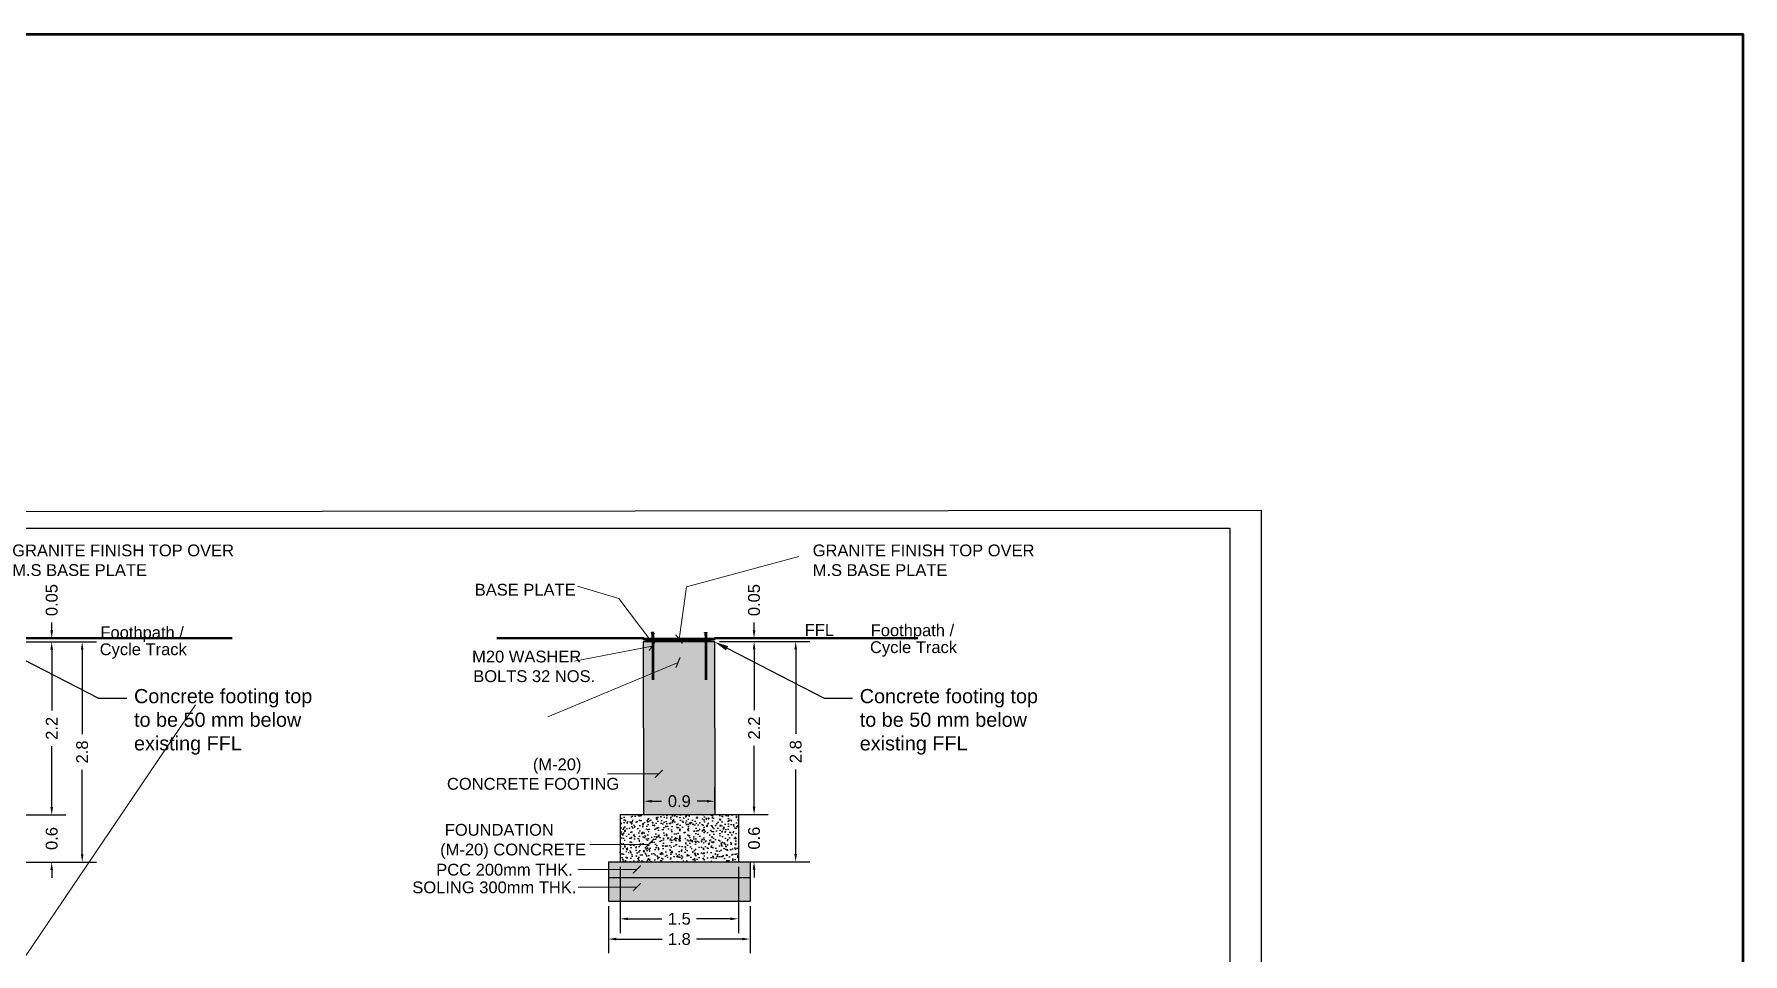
# Model space of a CAD drawing. Header units: metres. Extents: x 6 to 601, y -20 to 118.
# Drawn here: x 192.02 to 213.73, y 61.84 to 73.53 of the extents above; entities that cross this region are included whole.
import ezdxf
from ezdxf import colors
from ezdxf.entities.mleader import LeaderData, LeaderLine
from ezdxf.math import Vec2, Vec3

# ---------------------------------------------------------------- set-up
doc = ezdxf.new("R2010")
doc.units = ezdxf.units.M
doc.header["$MEASUREMENT"] = 0
for name, color, linetype, lineweight in [('base plate', 40, 'Continuous', 30), ('EXISTING ROAD', 7, 'Continuous', 5), ('foundation wall and slab', 7, 'Continuous', 30)]:
    doc.layers.add(name, color=color, linetype=linetype, lineweight=lineweight)
doc.layers.add('DWG', color=150, linetype='Continuous')
doc.layers.add('HATCH', color=8, linetype='Continuous')
doc.styles.add('ARIAL', font='arialbd.ttf', dxfattribs={"width": 0.8})
doc.styles.add('PDF Arial', font='arial.ttf')
doc.styles.get("Standard").update_dxf_attribs({"font": 'arial.ttf'})
doc.dimstyles.new('PDA_Dimentions', dxfattribs={"dimtxt": 0.3, "dimasz": 0.1, "dimexe": 0.075, "dimexo": 0.625, "dimgap": 0.1, "dimtad": 1, "dimdsep": 46, "dimtxsty": 'ARIAL', "dimblk": 'ARCHTICK', "dimcen": 0.09, "dimadec": 0, "dimazin": 0, "dimtfac": 1, "dimtmove": 1, "dimatfit": 3, "dimldrblk": 'ARCHTICK', "dimfxl": 1, "dimfxlon": 1, "dimlwd": 9, "dimarcsym": 0})
doc.dimstyles.get("Standard").update_dxf_attribs({"dimtxt": 0.18, "dimasz": 0.18, "dimexe": 0.18, "dimexo": 0.0625, "dimgap": 0.09, "dimtad": 0, "dimdec": 4, "dimzin": 0, "dimdsep": 46, "dimtxsty": 'Standard', "dimcen": 0.09, "dimadec": 0, "dimazin": 0, "dimtfac": 1, "dimtdec": 4, "dimtofl": 0, "dimtmove": 0, "dimatfit": 3, "dimfxl": 1, "dimtolj": 1, "dimtzin": 0, "dimarcsym": 0})
pattern_1 = [(37.50000000000001, (83.96252932801225, 47.7083113513273), (-0.001070887087863339, 0.0327560040732237), [0, -0.02584, 0, -0.0289, 0, -0.027625]), (7.499999999999999, (83.96252932801225, 47.7083113513273), (0.03008620398955136, 0.04797648310890559), [0, -0.01394, 0, -0.02329000000000001, 0, -0.008925]), (327.5, (83.94161932801225, 47.7083113513273), (0.05294041164977542, 9.620391012840402e-05), [0, -0.0085, 0, -0.0306, 0, -0.03995000000000001]), (317.5, (83.94161932801225, 47.7083113513273), (0.05110415227772899, 0.01492048460388224), [0, -0.00425, 0, -0.02006, 0, -0.02295])]

# ---------------------------------------------------------------- blocks, each defined once
blk = doc.blocks.new('*D369')
at = {"color": 0, "lineweight": -2, "transparency": 16777216}
for p, q in [((199.3162403182836, 62.44627848932723), (199.3162403182836, 61.84646601898923)), ((201.1162403182829, 62.44627848932723), (201.1162403182829, 61.84646601898923)), ((199.4162403182836, 62.02646601898923), (199.9966018462505, 62.02646601898923)), ((201.0162403182829, 62.02646601898923), (200.435878790316, 62.02646601898923))]:
    blk.add_line(p, q, dxfattribs=at)
at = {"color": 0, "transparency": 16777216}
for points in [[(199.4162403182836, 62.04313268565589), (199.4162403182836, 62.00979935232256), (199.3162403182836, 62.02646601898923)], [(201.0162403182829, 62.04313268565589), (201.0162403182829, 62.00979935232256), (201.1162403182829, 62.02646601898923)]]:
    blk.add_solid(points, dxfattribs=at)
at = {"layer": 'Defpoints', "color": 0, "transparency": 16777216}
for p in [(199.3162403182836, 62.50877848932723), (201.1162403182829, 62.50877848932723), (201.1162403182829, 62.02646601898923)]:
    blk.add_point(p, dxfattribs=at)
at = {"color": 0, "transparency": 16777216, "insert": (200.2162403182832, 62.02646601898923), "char_height": 0.15, "attachment_point": 5}
blk.add_mtext('\\A1;1.8', dxfattribs=at)
blk = doc.blocks.new('*D370')
at = {"color": 0, "lineweight": -2, "transparency": 16777216}
for p, q in [((200.7256110409731, 65.80877848932653), (201.345872747419, 65.80877848932653)), ((201.165872747419, 65.70877848932653), (201.165872747419, 64.93583510597101)), ((201.165872747419, 63.70877848932762), (201.165872747419, 64.48172187268314)), ((200.7287403182841, 63.60877848932762), (201.345872747419, 63.60877848932762))]:
    blk.add_line(p, q, dxfattribs=at)
at = {"color": 0, "transparency": 16777216}
for points in [[(201.1492060807523, 65.70877848932653), (201.1825394140857, 65.70877848932653), (201.165872747419, 65.80877848932653)], [(201.1492060807523, 63.70877848932762), (201.1825394140857, 63.70877848932762), (201.165872747419, 63.60877848932762)]]:
    blk.add_solid(points, dxfattribs=at)
at = {"layer": 'Defpoints', "color": 0, "transparency": 16777216}
for p in [(200.6631110409731, 65.80877848932653), (200.6662403182841, 63.60877848932762), (201.165872747419, 63.60877848932762)]:
    blk.add_point(p, dxfattribs=at)
at = {"color": 0, "transparency": 16777216, "insert": (201.1658727474189, 64.708778489327), "char_height": 0.15, "attachment_point": 5, "rotation": 90}
blk.add_mtext('\\A1;2.2', dxfattribs=at)
blk = doc.blocks.new('*D382')
at = {"color": 0, "lineweight": -2, "transparency": 16777216}
for p, q in [((201.0287403182834, 63.60877848932762), (201.3458727474225, 63.60877848932762)), ((201.1658727474225, 63.70877848932762), (201.1658727474225, 63.80877848932762)), ((201.0287403182834, 63.00877848932726), (201.3458727474225, 63.00877848932726)), ((201.1658727474225, 62.90877848932725), (201.1658727474225, 62.80877848932725))]:
    blk.add_line(p, q, dxfattribs=at)
at = {"color": 0, "transparency": 16777216}
for points in [[(201.1492060807558, 63.70877848932762), (201.1825394140892, 63.70877848932762), (201.1658727474225, 63.60877848932762)], [(201.1492060807558, 62.90877848932725), (201.1825394140892, 62.90877848932725), (201.1658727474225, 63.00877848932726)]]:
    blk.add_solid(points, dxfattribs=at)
at = {"layer": 'Defpoints', "color": 0, "transparency": 16777216}
for p in [(200.9662403182834, 63.60877848932762), (201.1658727474225, 63.60877848932762), (200.9662403182834, 63.00877848932726)]:
    blk.add_point(p, dxfattribs=at)
at = {"color": 0, "transparency": 16777216, "insert": (201.1658727474225, 63.30877848932737), "char_height": 0.15, "attachment_point": 5, "rotation": 90}
blk.add_mtext('\\A1;0.6', dxfattribs=at)
blk = doc.blocks.new('*D383')
at = {"color": 0, "lineweight": -2, "transparency": 16777216}
for p, q in [((199.4662403182832, 62.94627848932723), (199.4662403182832, 62.10325154496596)), ((200.9662403182832, 62.94627848932723), (200.9662403182832, 62.10325154496596)), ((199.5662403182832, 62.28325154496596), (199.9961925693064, 62.28325154496596)), ((200.8662403182832, 62.28325154496596), (200.4362880672601, 62.28325154496596))]:
    blk.add_line(p, q, dxfattribs=at)
at = {"color": 0, "transparency": 16777216}
for points in [[(199.5662403182832, 62.29991821163263), (199.5662403182832, 62.2665848782993), (199.4662403182832, 62.28325154496596)], [(200.8662403182832, 62.29991821163263), (200.8662403182832, 62.2665848782993), (200.9662403182832, 62.28325154496596)]]:
    blk.add_solid(points, dxfattribs=at)
at = {"layer": 'Defpoints', "color": 0, "transparency": 16777216}
for p in [(199.4662403182832, 63.00877848932723), (200.9662403182832, 63.00877848932723), (200.9662403182832, 62.28325154496596)]:
    blk.add_point(p, dxfattribs=at)
at = {"color": 0, "transparency": 16777216, "insert": (200.2162403182832, 62.28325154496596), "char_height": 0.15, "attachment_point": 5}
blk.add_mtext('\\A1;1.5', dxfattribs=at)
blk = doc.blocks.new('*D384')
at = {"color": 0, "lineweight": -2, "transparency": 16777216}
for p, q in [((200.7253820694391, 65.80877848932653), (201.8746893790648, 65.80877848932653)), ((201.6946893790648, 65.70877848932653), (201.6946893790648, 64.63675597909497)), ((201.6946893790648, 63.10877848932726), (201.6946893790648, 64.18080099955881)), ((200.7256577465292, 63.00877848932726), (201.8746893790648, 63.00877848932726))]:
    blk.add_line(p, q, dxfattribs=at)
at = {"color": 0, "transparency": 16777216}
for points in [[(201.6780227123981, 65.70877848932653), (201.7113560457314, 65.70877848932653), (201.6946893790648, 65.80877848932653)], [(201.6780227123981, 63.10877848932726), (201.7113560457315, 63.10877848932726), (201.6946893790648, 63.00877848932726)]]:
    blk.add_solid(points, dxfattribs=at)
at = {"layer": 'Defpoints', "color": 0, "transparency": 16777216}
for p in [(200.6628820694391, 65.80877848932653), (200.6631577465292, 63.00877848932726), (201.6946893790648, 63.00877848932726)]:
    blk.add_point(p, dxfattribs=at)
at = {"color": 0, "transparency": 16777216, "insert": (201.6946893790647, 64.40877848932682), "char_height": 0.15, "attachment_point": 5, "rotation": 90}
blk.add_mtext('\\A1;2.8', dxfattribs=at)
blk = doc.blocks.new('*D400')
at = {"color": 0, "lineweight": -2, "transparency": 16777216}
for p, q in [((191.5073300361155, 65.80433898312674), (192.8114486585657, 65.80433898312674)), ((192.6314486585657, 65.70433898312675), (192.6314486585657, 64.6323164728952)), ((192.6314486585657, 63.10433898312748), (192.6314486585657, 64.17636149335904)), ((191.8073300361148, 63.00433898312748), (192.8114486585658, 63.00433898312748))]:
    blk.add_line(p, q, dxfattribs=at)
at = {"color": 0, "transparency": 16777216}
for points in [[(192.614781991899, 65.70433898312675), (192.6481153252324, 65.70433898312675), (192.6314486585657, 65.80433898312674)], [(192.6147819918991, 63.10433898312748), (192.6481153252324, 63.10433898312748), (192.6314486585657, 63.00433898312748)]]:
    blk.add_solid(points, dxfattribs=at)
at = {"layer": 'Defpoints', "color": 0, "transparency": 16777216}
for p in [(191.4448300361155, 65.80433898312674), (191.7448300361148, 63.00433898312748), (192.6314486585657, 63.00433898312748)]:
    blk.add_point(p, dxfattribs=at)
at = {"color": 0, "transparency": 16777216, "insert": (192.6314486585657, 64.40433898312705), "char_height": 0.15, "attachment_point": 5, "rotation": 90}
blk.add_mtext('\\A1;2.8', dxfattribs=at)
blk = doc.blocks.new('*D401')
at = {"color": 0, "lineweight": -2, "transparency": 16777216}
for p, q in [((191.5073300361155, 65.80433898312674), (192.4244624652642, 65.80433898312674)), ((192.2444624652642, 65.70433898312675), (192.2444624652642, 64.93139559977124)), ((192.2444624652642, 63.70433898312785), (192.2444624652642, 64.47728236648337)), ((191.8073300361148, 63.60433898312785), (192.4244624652642, 63.60433898312785))]:
    blk.add_line(p, q, dxfattribs=at)
at = {"color": 0, "transparency": 16777216}
for points in [[(192.2277957985975, 65.70433898312675), (192.2611291319309, 65.70433898312675), (192.2444624652642, 65.80433898312674)], [(192.2277957985975, 63.70433898312785), (192.2611291319309, 63.70433898312785), (192.2444624652642, 63.60433898312785)]]:
    blk.add_solid(points, dxfattribs=at)
at = {"layer": 'Defpoints', "color": 0, "transparency": 16777216}
for p in [(191.4448300361155, 65.80433898312674), (191.7448300361148, 63.60433898312785), (192.2444624652642, 63.60433898312785)]:
    blk.add_point(p, dxfattribs=at)
at = {"color": 0, "transparency": 16777216, "insert": (192.2444624652641, 64.70433898312723), "char_height": 0.15, "attachment_point": 5, "rotation": 90}
blk.add_mtext('\\A1;2.2', dxfattribs=at)
blk = doc.blocks.new('*D402')
at = {"color": 0, "lineweight": -2, "transparency": 16777216}
for p, q in [((192.1073300361141, 63.60433898312785), (192.4244624652677, 63.60433898312785)), ((192.2444624652677, 63.70433898312785), (192.2444624652677, 63.80433898312785)), ((192.1073300361141, 63.00433898312748), (192.4244624652677, 63.00433898312748)), ((192.2444624652677, 62.90433898312748), (192.2444624652677, 62.80433898312748))]:
    blk.add_line(p, q, dxfattribs=at)
at = {"color": 0, "transparency": 16777216}
for points in [[(192.227795798601, 63.70433898312785), (192.2611291319344, 63.70433898312785), (192.2444624652677, 63.60433898312785)], [(192.227795798601, 62.90433898312748), (192.2611291319344, 62.90433898312748), (192.2444624652677, 63.00433898312748)]]:
    blk.add_solid(points, dxfattribs=at)
at = {"layer": 'Defpoints', "color": 0, "transparency": 16777216}
for p in [(192.0448300361141, 63.60433898312785), (192.2444624652677, 63.60433898312785), (192.0448300361141, 63.00433898312748)]:
    blk.add_point(p, dxfattribs=at)
at = {"color": 0, "transparency": 16777216, "insert": (192.2444624652676, 63.30433898312759), "char_height": 0.15, "attachment_point": 5, "rotation": 90}
blk.add_mtext('\\A1;0.6', dxfattribs=at)
blk = doc.blocks.new('*D419')
at = {"color": 0, "lineweight": -2, "transparency": 16777216}
for p, q in [((201.1658727474189, 65.94933898312718), (201.1658727474189, 66.04933898312719)), ((200.9639525957419, 65.80877848932653), (201.3458727474189, 65.80877848932653)), ((200.9645730323424, 65.84933898312718), (201.3458727474189, 65.84933898312718)), ((201.1658727474189, 65.70877848932653), (201.1658727474189, 65.60877848932653))]:
    blk.add_line(p, q, dxfattribs=at)
at = {"color": 0, "transparency": 16777216}
for points in [[(201.1492060807522, 65.94933898312718), (201.1825394140856, 65.94933898312718), (201.1658727474189, 65.84933898312718)], [(201.1492060807522, 65.70877848932653), (201.1825394140856, 65.70877848932653), (201.1658727474189, 65.80877848932653)]]:
    blk.add_solid(points, dxfattribs=at)
at = {"layer": 'Defpoints', "color": 0, "transparency": 16777216}
for p in [(200.9014525957419, 65.80877848932653), (200.9020730323424, 65.84933898312718), (201.1658727474189, 65.84933898312718)]:
    blk.add_point(p, dxfattribs=at)
at = {"color": 0, "transparency": 16777216, "insert": (201.1658727474189, 66.33471756430038), "char_height": 0.15, "width": 0.67829586881453, "attachment_point": 5, "rotation": 90}
blk.add_mtext('\\A1;0.05', dxfattribs=at)
blk = doc.blocks.new('*D420')
at = {"color": 0, "lineweight": -2, "transparency": 16777216}
for p, q in [((192.2444624652648, 65.94933898312718), (192.2444624652648, 66.04933898312719)), ((192.3069624652641, 65.84933898312718), (192.4244624652648, 65.84933898312718)), ((192.3069624652641, 65.80433898312677), (192.4244624652648, 65.80433898312677)), ((192.2444624652648, 65.70433898312677), (192.2444624652648, 65.60433898312677))]:
    blk.add_line(p, q, dxfattribs=at)
at = {"color": 0, "transparency": 16777216}
for points in [[(192.2277957985981, 65.94933898312718), (192.2611291319315, 65.94933898312718), (192.2444624652648, 65.84933898312718)], [(192.2277957985981, 65.70433898312677), (192.2611291319315, 65.70433898312677), (192.2444624652648, 65.80433898312677)]]:
    blk.add_solid(points, dxfattribs=at)
at = {"layer": 'Defpoints', "color": 0, "transparency": 16777216}
for p in [(192.2444624652641, 65.84933898312718), (192.2444624652648, 65.84933898312718), (192.2444624652641, 65.80433898312677)]:
    blk.add_point(p, dxfattribs=at)
at = {"color": 0, "transparency": 16777216, "insert": (192.2444624652647, 66.33471756430038), "char_height": 0.15, "width": 0.5818504597723404, "attachment_point": 5, "rotation": 90}
blk.add_mtext('\\A1;0.05', dxfattribs=at)
blk = doc.blocks.new('*D431')
at = {"color": 0, "lineweight": -2, "transparency": 16777216}
for p, q in [((199.7662403182825, 63.67127848932759), (199.7662403182825, 63.95826619884178)), ((200.666240318284, 63.67127848932759), (200.666240318284, 63.95826619884178)), ((199.8662403182825, 63.77826619884178), (199.9895418189654, 63.77826619884178)), ((200.566240318284, 63.77826619884178), (200.4429388176011, 63.77826619884178))]:
    blk.add_line(p, q, dxfattribs=at)
at = {"color": 0, "transparency": 16777216}
for points in [[(199.8662403182825, 63.79493286550844), (199.8662403182825, 63.76159953217511), (199.7662403182825, 63.77826619884178)], [(200.566240318284, 63.79493286550844), (200.566240318284, 63.76159953217511), (200.666240318284, 63.77826619884178)]]:
    blk.add_solid(points, dxfattribs=at)
at = {"layer": 'Defpoints', "color": 0, "transparency": 16777216}
for p in [(199.7662403182825, 63.77826619884178), (199.7662403182825, 63.60877848932759), (200.666240318284, 63.60877848932759)]:
    blk.add_point(p, dxfattribs=at)
at = {"color": 0, "transparency": 16777216, "insert": (200.2162403182832, 63.77826619884178), "char_height": 0.15, "attachment_point": 5}
blk.add_mtext('\\A1;0.9', dxfattribs=at)
blk = doc.blocks.new('Survey Base')
at = {"color": 146}
blk.add_lwpolyline([(10006.91823687252, 9929.685500478643), (10043.00094539681, 9931.373170390078), (10095.75345353325, 9935.170436595963)], dxfattribs=at)
blk = doc.blocks.new('site plan')
at = {"layer": 'EXISTING ROAD', "rotation": 51.79989677134766}
blk.add_blockref('Survey Base', (2049.792497357163, -13777.89037235985), dxfattribs=at)

msp = doc.modelspace()

# ---------------------------------------------------------------- hatches: boundary and pattern name
at = {"true_color": 0x636466}
h = msp.add_hatch(dxfattribs=at)
h.set_pattern_fill('AR-SAND', color=251, scale=0.017, style=0)
h.set_pattern_definition(pattern_1)
h.paths.add_polyline_path([(200.6662405146111, 63.6086383727048), (200.6628838394664, 65.8086383727028), (199.7628834468106, 65.8089186059502), (199.7662401219553, 63.6089186059522)])
at = {"true_color": 0x636466, "transparency": 33554666}
h = msp.add_hatch(color=251, dxfattribs=at)
h.dxf.hatch_style = 1
h.paths.add_polyline_path([(200.6631980501928, 65.8493388827739), (200.5617540241886, 65.84930729610608), (200.5617540241885, 65.82930729610564), (200.6631980501928, 65.82933888277347)])
h.paths.add_polyline_path([(199.8231936510723, 65.84907733026083), (199.8231936510724, 65.82907733026039), (199.839193651072, 65.82908231218696), (199.8391936510719, 65.84908231218739)])
h.paths.add_polyline_path([(199.8231936510723, 65.84907733026083), (199.7631984428457, 65.84905864952833), (199.7631984428457, 65.8290586495279), (199.8231936510724, 65.82907733026039)])
h.paths.add_polyline_path([(200.5457603388243, 65.82930231614529), (200.5457603388244, 65.84930231614572), (200.545754024189, 65.84930231417954), (200.5457540241889, 65.8293023141791)])
h.paths.add_polyline_path([(199.8867202977421, 65.84909711057881), (199.8867202977422, 65.82909721093161), (200.5457540241889, 65.8293023141791), (200.545754024189, 65.84930231417954)])
h.paths.add_polyline_path([(199.8707202977426, 65.82909222900506), (199.8707202977425, 65.84909212865226), (199.8391936510719, 65.84908231218739), (199.839193651072, 65.82908231218696)])
at = {"true_color": 0x939598}
h = msp.add_hatch(dxfattribs=at)
h.set_pattern_fill('AR-CONC', color=252, scale=0.02, style=0)
h.set_pattern_definition([(49.99999999999999, (83.96252932801225, 47.7083113513273), (0.1434520365201507, -0.01255042699651902), [0.015, -0.165]), (355, (83.96252932801225, 47.7083113513273), (-0.0277502667226, 0.1504384267400024), [0.012, -0.132]), (100.45144446, (83.97448366421226, 47.7072654825273), (0.1157017693454224, 0.1378879981937259), [0.01274803839999998, -0.1402284223999996]), (46.18420000000001, (83.96252932801225, 47.7483113513273), (0.2134482661343145, -0.03310385615861531), [0.0225, -0.2475]), (96.63563549, (83.98031667701225, 47.74555268992729), (0.1869323891348457, 0.1948237201549101), [0.0191220684, -0.210342752]), (351.1841639899999, (83.96252932801225, 47.7483113513273), (0.1869323890109546, 0.194823720053998), [0.018, -0.1980000002]), (21, (83.98252932801225, 47.7383113513273), (0.1193814104236923, -0.08052377813306777), [0.015, -0.165]), (326.0000000000001, (83.98252932801225, 47.7383113513273), (0.04866306638431635, 0.1450300090093706), [0.012, -0.132]), (71.45144474, (83.99247777881226, 47.73160103652729), (0.1680444753459942, 0.06450623056127076), [0.012748038, -0.1402284224]), (37.50000000000001, (83.96252932801225, 47.7083113513273), (0.002431971063458134, 0.0665787707662623), [0, -0.1304, 0, -0.134, 0, -0.1325]), (7.499999999999999, (83.96252932801225, 47.7083113513273), (0.05261390748842972, 0.07888234237647206), [0, -0.0764, 0, -0.1274, 0, -0.0505]), (327.5, (83.91792932801225, 47.7083113513273), (0.1067644872344818, -0.004510974346875952), [0, -0.05, 0, -0.156, 0, -0.207]), (317.5, (83.89792932801225, 47.7083113513273), (0.1166372338684772, 0.02002099646646354), [0, -0.065, 0, -0.1036, 0, -0.147])])
h.paths.add_polyline_path([(200.9662403182832, 63.60877848932759), (199.4662403182832, 63.60877848932759), (199.4662403182832, 63.00877848932723), (200.9662403182832, 63.00877848932723)])
at = {"true_color": 0x636466}
h = msp.add_hatch(dxfattribs=at)
h.set_pattern_fill('AR-SAND', color=251, scale=0.017, style=0)
h.set_pattern_definition(pattern_1)
h.paths.add_polyline_path([(201.1162403182829, 63.00877848932723), (199.3162403182836, 63.00877848932723), (199.3162403182836, 62.8087784893265), (201.1162403182829, 62.8087784893265)])
at = {"true_color": 0xbc7b71}
h = msp.add_hatch(dxfattribs=at)
h.set_pattern_fill('GRAVEL', color=23, scale=0.08600000000000001, style=0)
h.set_pattern_definition([(228.012787504, (84.02444932801225, 47.79431135132729), (-0.6880000000000054, -0.7740000000000004), [0.011570096, -1.145441572048338]), (184.969740728, (84.01670932801225, 47.7857113513273), (1.031999999999998, 0.08600000000000302), [0.019854648, -1.96560952946578]), (132.510447078, (83.99692932801226, 47.78399135132729), (0.8600000000000102, -0.9459999999999885), [0.013999768, -1.385978803264574]), (267.273689006, (83.96338932801225, 47.7624913513273), (0.08600000000000209, 1.720000000000002), [0.01808046799999995, -1.789965991580091]), (292.833654178, (83.96252932801225, 47.7444313513273), (-0.429999999999999, 1.032000000000002), [0.01772932999999995, -1.755206089015591]), (357.273689006, (83.96940932801225, 47.7280913513273), (-1.720000000000002, 0.0860000000000022), [0.01808046799999995, -1.789965991580091]), (37.6942404667, (83.98746932801225, 47.7272313513273), (-1.118, -0.8599999999999978), [0.023910494, -2.367136975206776]), (72.2553283749, (84.00638932801225, 47.7418513513273), (0.6020000000000024, 1.892000000000001), [0.02257396799999995, -2.234823648725946]), (121.429565615, (84.01326932801226, 47.76335135132729), (-0.6880000000000017, 1.117999999999999), [0.0181417, -1.796030287436694]), (175.236358309, (84.00380932801225, 47.7788313513273), (0.9459999999999987, -0.08600000000000327), [0.020711552, -1.014865581776138]), (222.397437798, (83.98316932801225, 47.7805513513273), (-1.031999999999997, -0.9459999999999976), [0.026784528, -2.651670250412362]), (138.814074834, (84.04852932801225, 47.7616313513273), (-0.6020000000000029, 0.516), [0.009141885999999976, -0.9050506538951827]), (171.46923439, (84.04164932801226, 47.7676513513273), (1.118, -0.1719999999999996), [0.017392382, -1.721849981789502]), (225, (84.02444932801225, 47.7702313513273), (-9.547918011776347e-18, -0.08599999999999423), [0.012162206, -0.1094601603640866]), (203.198590514, (84.01842932801225, 47.7805513513273), (0.4299999999999991, 0.1719999999999979), [0.006549588000000001, -0.6484068991042955]), (291.801409486, (84.01240932801225, 47.7779713513273), (-0.08599999999997282, 0.2580000000000088), [0.009262458, -0.4538617154135671]), (30.96375653209999, (84.01584932801225, 47.76937135132729), (0.2580000000000046, 0.1719999999999983), [0.015043894, -0.4864179689566958]), (161.565051177, (84.02874932801225, 47.7771113513273), (0.172000000000001, -0.08599999999999801), [0.01087822599999998, -0.2610776527744816]), (16.389540334, (83.96252932801225, 47.7779713513273), (0.8599999999999972, 0.2580000000000038), [0.0152392, -1.508684682613568]), (70.3461759419, (83.97714932801225, 47.7822713513273), (-0.344000000000105, -0.9460000000002922), [0.012784846, -1.265697066269434]), (293.198590514, (84.02874932801225, 47.79431135132729), (-0.1719999999999975, 0.4299999999999993), [0.01309909, -0.6418573971042955]), (343.610459666, (84.03390932801226, 47.7822713513273), (-0.8599999999999972, 0.2580000000000038), [0.01523919999999998, -1.508684682613531]), (339.44395478, (83.96252932801225, 47.7246513513273), (-0.4300000000000032, 0.1720000000000021), [0.01469567999999998, -0.7200886420973035]), (294.775140569, (83.97628932801226, 47.7194913513273), (-0.4300000000000005, 0.9460000000000003), [0.012313308, -1.219019303441736]), (66.8014094864, (84.02960932801226, 47.7083113513273), (0.1719999999999984, 0.4299999999999974), [0.01309909, -0.6418573971042955]), (17.3540246363, (84.03476932801225, 47.7203513513273), (-1.117999999999998, -0.3439999999999968), [0.014416266, -1.42720643082464]), (69.44395478040002, (83.98746932801225, 47.7083113513273), (-0.1720000000000006, -0.4299999999999962), [0.007347839999999988, -0.7274364820973035]), (101.309932474, (84.02444932801225, 47.7083113513273), (-0.0859999999999969, 0.3440000000000011), [0.00438514, -0.4341305381689808]), (165.963756532, (84.02358932801225, 47.7126113513273), (0.2579999999999965, -0.08600000000000012), [0.01772933, -0.3368577538031223]), (186.009005957, (84.00638932801225, 47.7169113513273), (0.8600000000000041, 0.08599999999999855), [0.0164303, -1.626597393010681]), (303.690067526, (84.01584932801225, 47.7616313513273), (-0.08599999999999891, 0.1719999999999988), [0.01240309199999997, -0.2976743176899033]), (353.157226587, (84.02272932801225, 47.7513113513273), (1.462000000000001, -0.1720000000000046), [0.021654284, -2.143770385666434]), (60.9453959009, (84.04422932801225, 47.74873135132729), (-0.3439999999999979, -0.6019999999999981), [0.008854216, -0.8765699761248821]), (90, (84.04852932801225, 47.7564713513273), (-0.086, 0.08600000000000001), [0.005160000000000001, -0.08084]), (120.256437164, (84.00466932801226, 47.7194913513273), (0.3440000000000008, -0.6020000000000008), [0.011947464, -1.182802719092683]), (48.01278750420001, (83.99864932801225, 47.72981135132729), (0.6880000000000001, 0.7739999999999979), [0.023140192, -1.133871476048338]), (0, (84.01412932801225, 47.74701135132729), (0.08600000000000001, 0.08600000000000001), [0.02236, -0.06364]), (325.3048464690001, (84.03648932801225, 47.74701135132729), (0.860000000000012, -0.601999999999985), [0.01359780399999998, -1.346181589872409]), (254.054604099, (84.04766932801225, 47.7392713513273), (-0.08600000000000325, -0.3440000000000004), [0.012521772, -0.6135676784781231]), (207.645975364, (84.04422932801225, 47.7272313513273), (-1.633999999999996, -0.8600000000000042), [0.02038759, -2.018374779674308]), (175.42607874, (84.02616932801226, 47.71777135132729), (-1.117999999999996, 0.08600000000000012), [0.021568714, -2.135300313085326])])
h.paths.add_polyline_path([(201.1162403182829, 62.8087784893265), (199.3162403182836, 62.8087784893265), (199.3162403182836, 62.50877848932723), (201.1162403182829, 62.50877848932723)])

# ---------------------------------------------------------------- linework, layer by layer
at = {"lineweight": 50}
for p, q in [((199.763731477572, 65.84933898312715), (197.8982838301426, 65.84933898312715)), ((200.6637314775735, 65.84933898312715), (203.2450873971256, 65.84933898312715))]:
    msp.add_line(p, q, dxfattribs=at)
at = {"color": 3, "lineweight": 53}
msp.add_lwpolyline([(149.6792501052328, 73.52768210090744), (213.7253439479528, 73.52768210090744), (213.7253439479528, 41.23499186723097), (149.6792501052328, 41.23499186723097)], close=True, dxfattribs=at)
for points in [[(183.7467941007245, 67.45077178855026), (207.6061447024653, 67.47801817185356), (207.6061447024653, 50.60326505679615), (183.7467941007245, 50.57601867349285)], [(184.1467941007244, 67.25077178855025), (207.2080093078562, 67.25077178855025), (207.2080093078562, 50.77601867349285), (184.1467941007244, 50.77601867349285)], [(184.1467941007244, 67.25077178855025), (207.2080093078562, 67.25077178855025), (207.2080093078562, 50.77601867349284), (184.1467941007244, 50.77601867349284)], [(199.7631984428144, 65.82905874988114), (199.7631984428144, 65.84905874988158), (200.6631980501616, 65.84933898312715), (200.6631980501616, 65.82933898312672)]]:
    msp.add_lwpolyline(points, close=True)
at = {"lineweight": 50}
msp.add_lwpolyline([(191.4448300361155, 65.84933898312715), (194.5379301533603, 65.84933898312715)], dxfattribs=at)
msp.add_lwpolyline([(199.7638846988708, 65.84933898312715), (198.6252657494615, 65.84933898312715)])
at = {"layer": 'base plate'}
msp.add_lwpolyline([(199.8132047574829, 65.80877850396425), (199.8132047574829, 65.82877850396468), (200.61320436483, 65.82905873720992), (200.61320436483, 65.80905873720948)], close=True, dxfattribs=at)
at = {"layer": 'DWG'}
for p, q in [((199.8627261371261, 65.91670490927261), (199.8627261371261, 65.9207049092716)), ((199.8947261371253, 65.9207049092716), (199.8627261371261, 65.9207049092716)), ((199.8947261371253, 65.91670490927261), (199.8627261371261, 65.91670490927261)), ((199.8947261371289, 65.83650490927955), (199.8627261371297, 65.83650490927955)), ((199.8627261371297, 65.83650490927955), (199.8627261371297, 65.83250490927874)), ((199.8947261371289, 65.83250490927874), (199.8627261371297, 65.83250490927874)), ((199.8664290297114, 65.91619517099805), (199.8655461371258, 65.91568543272531)), ((199.8655461371258, 65.90492438581585), (199.8655461371258, 65.91568543272531)), ((199.8664290297114, 65.90441464754129), (199.8655461371258, 65.90492438581585)), ((199.8664290297151, 65.84879517100906), (199.8655461371294, 65.8482854327345)), ((199.8655461371294, 65.8482854327345), (199.8655461371294, 65.83752438582685)), ((199.8664290297151, 65.8370146475523), (199.8655461371294, 65.83752438582685)), ((199.8688411371244, 65.91670490927261), (199.8886111371233, 65.91670490927261)), ((199.868841137128, 65.83650490927955), (199.888611137127, 65.83650490927955)), ((199.8688412718224, 65.90390490926855), (199.8886111371233, 65.90390490926855)), ((199.868841271826, 65.84930490928362), (199.888611137127, 65.84930490928362)), ((199.8867261371255, 65.9207049092716), (199.8707261371259, 65.9207049092716)), ((199.8707261371295, 65.84930490928362), (199.8707261371295, 65.90590490927623)), ((199.8707261371259, 65.90390490926855), (199.8707261371259, 65.88550490926953)), ((199.8707261371259, 65.88550490926953), (199.8723261371237, 65.88390490926811)), ((199.8707261371259, 65.88550490926953), (199.8867261371255, 65.88550490926953)), ((199.8707261371295, 65.83250490927874), (199.8707261371331, 65.32070490927306)), ((199.8867261371291, 65.83250490927874), (199.8707261371295, 65.83250490927874)), ((199.8723261371273, 65.81430490928376), (199.8707261371295, 65.81153362798848)), ((199.8721361371266, 65.91568543272531), (199.8712532445355, 65.91619517099805)), ((199.8721361371266, 65.90492438581585), (199.8712532445355, 65.90441464754129)), ((199.8721361371303, 65.8482854327345), (199.8712532445392, 65.84879517100906)), ((199.8721361371303, 65.83752438582685), (199.8712532445392, 65.8370146475523)), ((199.8721361371266, 65.90492438581585), (199.8721361371266, 65.91568543272531)), ((199.8721361371303, 65.8482854327345), (199.8721361371303, 65.83752438582685)), ((199.8723261371237, 65.88390490926811), (199.8851261371241, 65.88390490926811)), ((199.8723261371273, 65.81430490928376), (199.8851261371277, 65.81430490928376)), ((199.8851261371241, 65.88390490926811), (199.8867261371255, 65.88550490926953)), ((199.8851261371277, 65.81430490928376), (199.8867261371291, 65.81153362798848)), ((199.8861990297158, 65.91619517099805), (199.8853161371247, 65.91568543272531)), ((199.8853161371247, 65.90492438581585), (199.8853161371247, 65.91568543272531)), ((199.8861990297158, 65.90441464754129), (199.8853161371247, 65.90492438581585)), ((199.8861990297195, 65.84879517100906), (199.8853161371284, 65.8482854327345)), ((199.8853161371284, 65.8482854327345), (199.8853161371284, 65.83752438582685)), ((199.8861990297195, 65.8370146475523), (199.8853161371284, 65.83752438582685)), ((199.8867261371291, 65.90590490927623), (199.8867261371291, 65.84930490928362)), ((199.8867261371255, 65.88550490926953), (199.8867261371255, 65.90390490926855)), ((199.8867261371291, 65.83250490927874), (199.8867261371328, 65.32070490927306)), ((199.8919061371256, 65.91568543272531), (199.8910232445345, 65.91619517099805)), ((199.8919061371256, 65.90492438581585), (199.8910232445345, 65.90441464754129)), ((199.8919061371292, 65.8482854327345), (199.8910232445381, 65.84879517100906)), ((199.8919061371292, 65.83752438582685), (199.8910232445381, 65.8370146475523)), ((199.8919061371256, 65.91568543272531), (199.8919061371256, 65.90492438581585)), ((199.8919061371292, 65.83752438582685), (199.8919061371292, 65.8482854327345)), ((199.8947261371253, 65.91670490927261), (199.8947261371253, 65.9207049092716)), ((199.8947261371289, 65.83650490927955), (199.8947261371289, 65.83250490927874)), ((200.5377661782153, 65.91670490927261), (200.5377661782153, 65.9207049092716)), ((200.5377661782153, 65.9207049092716), (200.5697661782145, 65.9207049092716)), ((200.5377661782153, 65.91670490927261), (200.5697661782145, 65.91670490927261)), ((200.5377661782117, 65.83650490927955), (200.5697661782109, 65.83650490927955)), ((200.5377661782117, 65.83650490927955), (200.5377661782117, 65.83250490927874)), ((200.5377661782117, 65.83250490927874), (200.5697661782109, 65.83250490927874)), ((200.540586178215, 65.91568543272531), (200.5414690708061, 65.91619517099805)), ((200.540586178215, 65.91568543272531), (200.540586178215, 65.90492438581585)), ((200.540586178215, 65.90492438581585), (200.5414690708061, 65.90441464754129)), ((200.5405861782114, 65.8482854327345), (200.5414690708025, 65.84879517100906)), ((200.5405861782114, 65.83752438582685), (200.5405861782114, 65.8482854327345)), ((200.5405861782114, 65.83752438582685), (200.5414690708025, 65.8370146475523)), ((200.5636511782162, 65.91670490927261), (200.5438811782172, 65.91670490927261)), ((200.5636510435182, 65.90390490926855), (200.5438811782172, 65.90390490926855)), ((200.5636510435146, 65.84930490928362), (200.5438811782136, 65.84930490928362)), ((200.5636511782126, 65.83650490927955), (200.5438811782136, 65.83650490927955)), ((200.5457661782151, 65.9207049092716), (200.5617661782147, 65.9207049092716)), ((200.5457661782115, 65.90590490927623), (200.5457661782115, 65.84930490928362)), ((200.5457661782151, 65.88550490926953), (200.5457661782151, 65.90390490926855)), ((200.5473661782165, 65.88390490926811), (200.5457661782151, 65.88550490926953)), ((200.5617661782147, 65.88550490926953), (200.5457661782151, 65.88550490926953)), ((200.5457661782115, 65.83250490927874), (200.5457661782078, 65.32070490927306)), ((200.5457661782115, 65.83250490927874), (200.5617661782111, 65.83250490927874)), ((200.5473661782129, 65.81430490928376), (200.5457661782115, 65.81153362798848)), ((200.5462932856248, 65.91619517099805), (200.5471761782159, 65.91568543272531)), ((200.5462932856248, 65.90441464754129), (200.5471761782159, 65.90492438581585)), ((200.5462932856211, 65.84879517100906), (200.5471761782122, 65.8482854327345)), ((200.5462932856211, 65.8370146475523), (200.5471761782122, 65.83752438582685)), ((200.5471761782159, 65.90492438581585), (200.5471761782159, 65.91568543272531)), ((200.5471761782122, 65.8482854327345), (200.5471761782122, 65.83752438582685)), ((200.5601661782169, 65.88390490926811), (200.5473661782165, 65.88390490926811)), ((200.5601661782133, 65.81430490928376), (200.5473661782129, 65.81430490928376)), ((200.5617661782147, 65.88550490926953), (200.5601661782169, 65.88390490926811)), ((200.5601661782133, 65.81430490928376), (200.5617661782111, 65.81153362798848)), ((200.560356178214, 65.91568543272531), (200.5612390708051, 65.91619517099805)), ((200.560356178214, 65.90492438581585), (200.560356178214, 65.91568543272531)), ((200.560356178214, 65.90492438581585), (200.5612390708051, 65.90441464754129)), ((200.5603561782103, 65.8482854327345), (200.5612390708014, 65.84879517100906)), ((200.5603561782103, 65.8482854327345), (200.5603561782103, 65.83752438582685)), ((200.5603561782103, 65.83752438582685), (200.5612390708014, 65.8370146475523)), ((200.5617661782111, 65.84930490928362), (200.5617661782111, 65.90590490927623)), ((200.5617661782147, 65.90390490926855), (200.5617661782147, 65.88550490926953)), ((200.5617661782111, 65.83250490927874), (200.5617661782074, 65.32070490927306)), ((200.5660632856292, 65.91619517099805), (200.5669461782148, 65.91568543272531)), ((200.5660632856292, 65.90441464754129), (200.5669461782148, 65.90492438581585)), ((200.5660632856255, 65.84879517100906), (200.5669461782112, 65.8482854327345)), ((200.5660632856255, 65.8370146475523), (200.5669461782112, 65.83752438582685)), ((200.5669461782148, 65.90492438581585), (200.5669461782148, 65.91568543272531)), ((200.5669461782112, 65.8482854327345), (200.5669461782112, 65.83752438582685)), ((200.5697661782145, 65.91670490927261), (200.5697661782145, 65.9207049092716)), ((200.5697661782109, 65.83650490927955), (200.5697661782109, 65.83250490927874)), ((199.8707261371295, 65.7559049092766), (199.8723261371273, 65.75750490927983)), ((199.8707261371295, 65.7559049092766), (199.8867261371291, 65.7559049092766)), ((199.8723261371273, 65.75750490927983), (199.8851261371277, 65.75750490927983)), ((199.8851261371277, 65.75750490927983), (199.8867261371291, 65.7559049092766)), ((200.5473661782129, 65.75750490927983), (200.5457661782115, 65.7559049092766)), ((200.5617661782111, 65.7559049092766), (200.5457661782115, 65.7559049092766)), ((200.5601661782133, 65.75750490927983), (200.5473661782129, 65.75750490927983)), ((200.5617661782111, 65.7559049092766), (200.5601661782133, 65.75750490927983))]:
    msp.add_line(p, q, dxfattribs=at)
for points in [[(199.8723261371273, 65.90750490927947), (199.8723261371273, 65.84930490928362)], [(199.8723261371237, 65.88390490926811), (199.8723261371237, 65.90390490926855)], [(199.8723261371273, 65.8859049092758), (199.8851261371277, 65.87990268601114)], [(199.8723261371291, 65.8809049092766), (199.8851261371295, 65.87490268601194)], [(199.8723261371291, 65.87590490927558), (199.8851261371295, 65.86990268601092)], [(199.8723261371291, 65.87090490927638), (199.8851261371295, 65.86490268601172)], [(199.8723261371291, 65.86590490927536), (199.8851261371295, 65.8599026860107)], [(199.8723261371291, 65.86090490927616), (199.8851261371295, 65.8549026860115)], [(199.8723261371291, 65.85590490927514), (199.8851261371295, 65.84990268601048)], [(199.8723261371273, 65.83250490927874), (199.8723261371273, 65.81430490928376)], [(199.8851261371277, 65.84930490928362), (199.8851261371277, 65.90750490927947)], [(199.8851261371241, 65.90390490926855), (199.8851261371241, 65.88390490926811)], [(199.8851261371277, 65.81430490928376), (199.8851261371277, 65.83250490927874)], [(200.5473661782129, 65.84930490928362), (200.5473661782129, 65.90750490927947)], [(200.5473661782165, 65.90390490926855), (200.5473661782165, 65.88390490926811)], [(200.5601661782133, 65.8859049092758), (200.5473661782129, 65.87990268601114)], [(200.5601661782115, 65.8809049092766), (200.5473661782111, 65.87490268601194)], [(200.5601661782115, 65.87590490927558), (200.5473661782111, 65.86990268601092)], [(200.5601661782115, 65.87090490927638), (200.5473661782111, 65.86490268601172)], [(200.5601661782115, 65.86590490927536), (200.5473661782111, 65.8599026860107)], [(200.5601661782115, 65.86090490927616), (200.5473661782111, 65.8549026860115)], [(200.5601661782115, 65.85590490927514), (200.5473661782111, 65.84990268601048)], [(200.5473661782129, 65.81430490928376), (200.5473661782129, 65.83250490927874)], [(200.5601661782133, 65.90750490927947), (200.5601661782133, 65.84930490928362)], [(200.5601661782169, 65.88390490926811), (200.5601661782169, 65.90390490926855)], [(200.5601661782133, 65.83250490927874), (200.5601661782133, 65.81430490928376)], [(199.8723261371273, 65.7559049092766), (199.8851261371277, 65.74990268601194)], [(199.8723261371273, 65.7509049092774), (199.8851261371277, 65.74490268601274)], [(199.8723261371273, 65.74590490927638), (199.8851261371277, 65.73990268601172)], [(199.8723261371273, 65.74090490927718), (199.8851261371277, 65.73490268601252)], [(200.5601661782133, 65.7559049092766), (200.5473661782129, 65.74990268601194)], [(200.5601661782133, 65.7509049092774), (200.5473661782129, 65.74490268601274)], [(200.5601661782133, 65.74590490927638), (200.5473661782129, 65.73990268601172)], [(200.5601661782133, 65.74090490927718), (200.5473661782129, 65.73490268601252)]]:
    msp.add_lwpolyline(points, dxfattribs=at)
for centre, radius, start, end in [((199.8688411371244, 65.91074293272193), 0.005961976547941693, 66.13507469489278, 113.8649253051072), ((199.8688411371244, 65.90986688581923), 0.005961976547941693, 246.1350746948928, 293.8649253051072), ((199.868841137128, 65.84334293273294), 0.005961976547941693, 66.13507469489278, 113.8649253051072), ((199.868841137128, 65.84246688582842), 0.005961976547941693, 246.1350746948928, 293.8649253051072), ((199.8787261371257, 65.89489595617358), 0.0218089530958676, 72.41204612829087, 107.5879538717091), ((199.8787261371257, 65.92571386236757), 0.0218089530958676, 252.4120461282909, 287.5879538717091), ((199.8787261371293, 65.82749595618459), 0.0218089530958676, 72.41204612829087, 107.5879538717091), ((199.8787261371293, 65.85831386237858), 0.0218089530958676, 252.4120461282909, 287.5879538717091), ((199.8886111371233, 65.91074293272193), 0.005961976547939338, 66.13507469489278, 113.8649253051072), ((199.8886111371233, 65.90986688581923), 0.005961976547939338, 246.1350746948928, 293.8649253051072), ((199.888611137127, 65.84334293273294), 0.005961976547939338, 66.13507469489278, 113.8649253051072), ((199.888611137127, 65.84246688582842), 0.005961976547939338, 246.1350746948928, 293.8649253051072), ((200.5438811782172, 65.91074293272193), 0.005961976547939338, 66.13507469489268, 113.8649253051073), ((200.5438811782172, 65.90986688581923), 0.005961976547939338, 246.1350746948926, 293.8649253051073), ((200.5438811782136, 65.84334293273294), 0.005961976547939338, 66.13507469489268, 113.8649253051073), ((200.5438811782136, 65.84246688582842), 0.005961976547939338, 246.1350746948926, 293.8649253051073), ((200.5537661782149, 65.89489595617358), 0.0218089530958676, 72.41204612829087, 107.5879538717091), ((200.5537661782149, 65.92571386236757), 0.0218089530958676, 252.4120461282909, 287.5879538717091), ((200.5537661782113, 65.82749595618459), 0.0218089530958676, 72.41204612829087, 107.5879538717091), ((200.5537661782113, 65.85831386237858), 0.0218089530958676, 252.4120461282909, 287.5879538717091), ((200.5636511782162, 65.91074293272193), 0.005961976547941693, 66.13507469489268, 113.8649253051073), ((200.5636511782162, 65.90986688581923), 0.005961976547941693, 246.1350746948926, 293.8649253051073), ((200.5636511782126, 65.84334293273294), 0.005961976547941693, 66.13507469489268, 113.8649253051073), ((200.5636511782126, 65.84246688582842), 0.005961976547941693, 246.1350746948926, 293.8649253051073)]:
    msp.add_arc(centre, radius, start, end, dxfattribs=at)
at = {"layer": 'foundation wall and slab'}
msp.add_line((200.662882069439, 65.8087784893265), (199.762885216838, 65.8087784893265), dxfattribs=at)
for points in [[(199.7662403182825, 63.60877848932759), (199.7628834603975, 65.8087784893265), (200.6628838258794, 65.8087784893265), (200.666240318284, 63.60877848932759)], [(199.4662403182832, 63.60877848932759), (200.9662403182832, 63.60877848932759)], [(199.4662403182832, 63.60877848932759), (199.4662403182832, 63.00877848932723)], [(200.9662403182832, 63.60877848932759), (200.9662403182832, 63.00877848932723)], [(199.3162403182836, 63.00877848932723), (201.1162403182829, 63.00877848932723)], [(199.3162403182836, 63.00877848932723), (199.3162403182836, 62.50877848932723)], [(201.1162403182829, 63.00877848932723), (201.1162403182829, 62.50877848932723)], [(199.3162403182836, 62.8087784893265), (201.1162403182829, 62.8087784893265)], [(199.3162403182836, 62.50877848932723), (201.1162403182829, 62.50877848932723)]]:
    msp.add_lwpolyline(points, dxfattribs=at)

# ---------------------------------------------------------------- block references
at = {"xscale": 0.232473712272114, "yscale": 0.232473712272114, "zscale": 0.232473712272114}
msp.add_blockref('site plan', (81.20695006397114, -4.720440970261869, 23.10165670435924), dxfattribs=at)

# ---------------------------------------------------------------- texts
at = {"char_height": 0.15, "attachment_point": 1}
for s, width, heights, insert in [('GRANITE FINISH TOP OVER M.S BASE PLATE', 2.874797301142962, [0.5548541218310743], (191.7428284363027, 67.04112375991943)), ('GRANITE FINISH TOP OVER M.S BASE PLATE', 3.161426553580668, [0.7697788845949458], (201.9106098809783, 67.04112375991943)), (' FOUNDATION^J(M-20) CONCRETE', 1.957160446478042, [0], (197.1789015877465, 63.48953779432061))]:
    msp.add_mtext_dynamic_manual_height_columns(s, width=width, gutter_width=1, heights=heights, dxfattribs=dict(at, insert=insert))
at = {"layer": 'HATCH', "color": 7, "style": 'PDF Arial'}
for s, p in [('BASE PLATE', (197.6182218627639, 66.3915274252578)), ('Foothpath / ', (192.8630098059302, 65.84933898312715)), ('FFL', (201.8091082190467, 65.88031386236594)), ('Foothpath / ', (202.647422902076, 65.87612606842026)), ('Cycle Track', (192.8538735948832, 65.63463802352248)), ('Cycle Track', (202.638286691029, 65.66142510881559)), ('M20 WASHER', (197.5847261393928, 65.54225664617402)), ('BOLTS 32 NOS.', (197.5990392440462, 65.29301120304186)), ('(M-20)', (198.3564260806092, 64.17257665755787)), ('CONCRETE FOOTING', (197.2647597997515, 63.92452326194561)), ('PCC 200mm THK.', (197.1288412971484, 62.83313129600864)), ('SOLING 300mm THK.', (196.825126162012, 62.60864619612366))]:
    msp.add_text(s, height=0.15, dxfattribs=at).set_placement(p)

# ---------------------------------------------------------------- dimensions: what is measured, and where the dimension line sits
at = {"color": 251, "true_color": 0x636466}
dim = msp.add_linear_dim(base=(201.1658727474189, 65.84933898312718), p1=(200.9014525957418, 65.8087784893265), p2=(200.9020730323423, 65.84933898312715), angle=90, text='0.05', dimstyle='Standard', override={"dimtxt": 0.15, "dimasz": 0.1, "dimdec": 1, "dimtdec": 1}, dxfattribs=at)
dim.commit()
dim.dimension.update_dxf_attribs({"geometry": '*D419', "text_midpoint": (201.1658727474189, 66.33471756430038), "dimtype": 160})
dim = msp.add_linear_dim(base=(192.2444624652648, 65.84933898312718), p1=(192.244462465264, 65.80433898312674), p2=(192.244462465264, 65.84933898312715), angle=90, text='0.05', dimstyle='Standard', override={"dimtxt": 0.15, "dimasz": 0.1, "dimdec": 1, "dimtdec": 1}, dxfattribs=at)
dim.commit()
dim.dimension.update_dxf_attribs({"geometry": '*D420', "text_midpoint": (192.2444624652647, 66.33471756430038)})
for base, p1, p2, picture, middle in [((192.6314486585657, 63.00433898312748), (191.4448300361155, 65.80433898312671), (191.7448300361147, 63.00433898312745), '*D400', (192.6314486585657, 64.40433898312705)), ((192.2444624652642, 63.60433898312785), (191.4448300361155, 65.80433898312671), (191.7448300361147, 63.60433898312782), '*D401', (192.2444624652641, 64.70433898312723)), ((201.6946893790648, 63.00877848932726), (200.662882069439, 65.8087784893265), (200.663157746529, 63.00877848932723), '*D384', (201.6946893790647, 64.40877848932682)), ((201.165872747419, 63.60877848932762), (200.663111040973, 65.8087784893265), (200.666240318284, 63.60877848932759), '*D370', (201.1658727474189, 64.708778489327))]:
    dim = msp.add_linear_dim(base=base, p1=p1, p2=p2, angle=90, dimstyle='Standard', override={"dimtxt": 0.15, "dimasz": 0.1, "dimdec": 1, "dimtdec": 1}, dxfattribs=at)
    dim.commit()
    dim.dimension.update_dxf_attribs({"geometry": picture, "text_midpoint": middle})
for base, p1, p2, picture, middle in [((199.7662403182825, 63.77826619884178), (200.666240318284, 63.60877848932759), (199.7662403182825, 63.60877848932759), '*D431', (200.2162403182832, 63.77826619884178)), ((200.9662403182832, 62.28325154496596), (199.4662403182832, 63.00877848932723), (200.9662403182832, 63.00877848932723), '*D383', (200.2162403182832, 62.28325154496596)), ((201.1162403182829, 62.02646601898923), (199.3162403182836, 62.50877848932723), (201.1162403182829, 62.50877848932723), '*D369', (200.2162403182832, 62.02646601898923))]:
    dim = msp.add_linear_dim(base=base, p1=p1, p2=p2, dimstyle='Standard', override={"dimtxt": 0.15, "dimasz": 0.1, "dimdec": 1, "dimtdec": 1}, dxfattribs=at)
    dim.commit()
    dim.dimension.update_dxf_attribs({"geometry": picture, "text_midpoint": middle})
for p1, p2, distance, picture, middle in [((192.044830036114, 63.00433898312745), (192.044830036114, 63.60433898312782), -0.19963242915369506, '*D402', (192.2444624652676, 63.30433898312759)), ((200.9662403182832, 63.00877848932723), (200.9662403182832, 63.60877848932759), -0.19963242913928525, '*D382', (201.1658727474225, 63.30877848932737))]:
    dim = msp.add_aligned_dim(p1=p1, p2=p2, distance=distance, dimstyle='Standard', override={"dimtxt": 0.15, "dimasz": 0.1, "dimdec": 1, "dimtdec": 1}, dxfattribs=at)
    dim.commit()
    dim.dimension.update_dxf_attribs({"geometry": picture, "text_midpoint": middle})

# ---------------------------------------------------------------- leaders
for points in [[(200.2129739655793, 65.83868896594791), (200.3065201209464, 66.50482256478459), (201.7363923028781, 66.88793804662114)], [(199.856545085916, 65.81883905295652), (199.4477874683625, 66.3530694010042), (198.9219807743607, 66.51237030932643)], [(199.8723261371273, 65.7509049092774), (198.8861172713946, 65.55863469766788)], [(200.1999720469222, 65.54095347196359), (198.5458792574919, 64.84881005919166)], [(199.9561519749008, 64.12730483905543), (199.3049892059302, 64.12730483905543)], [(199.8278230388736, 63.22901632182183), (199.0804215294469, 63.22901632182183)], [(199.677823038874, 62.91029916587067), (198.9304215294473, 62.91029916587067)], [(199.677823038874, 62.68581406598568), (198.9304215294473, 62.68581406598568)]]:
    msp.add_leader(points, dimstyle='PDA_Dimentions', override={"dimtxt": 0.2, "dimgap": 0.01, "dimtad": 0, "dimse1": 1, "dimse2": 1}, dxfattribs=at)
ml = msp.add_multileader_mtext('Standard')
ml.set_content('Concrete footing top to be 50 mm below existing FFL', color=256)
ml.set_leader_properties()
ml.build(insert=Vec2(0, 0))
ml.multileader.update_dxf_attribs({"dogleg_length": 0.36, "arrow_head_size": 0.18})
ctx = ml.context
ctx.base_point, ctx.char_height, ctx.arrow_head_size, ctx.landing_gap_size, ctx.plane_origin = Vec3(193.2000269865653, 65.08793282923179), 0.18, 0.18, 0.09, Vec3(192.2444624652648, 65.80433898312674)
notes = []
notes.append((ctx, [(0, (1, 1, 0), (192.8400269865652, 65.08793282923179), (1, 0), 0.36, [(0, [(191.4448300361155, 65.80433898312671)], 0, [])])]))
ctx.mtext.insert, ctx.mtext.width, ctx.mtext.flow_direction = Vec3(193.2900269865653, 65.20439258366562), 2.501017945439441, 5
ml = msp.add_multileader_mtext('Standard')
ml.set_content('Concrete footing top to be 50 mm below existing FFL', color=256)
ml.set_leader_properties()
ml.build(insert=Vec2(0, 0))
ml.multileader.update_dxf_attribs({"dogleg_length": 0.36, "arrow_head_size": 0.18})
ctx = ml.context
ctx.base_point, ctx.char_height, ctx.arrow_head_size, ctx.landing_gap_size, ctx.plane_origin = Vec3(202.4180790198888, 65.08793282923179), 0.18, 0.18, 0.09, Vec3(201.4625144985883, 65.80433898312674)
notes.append((ctx, [(0, (1, 1, 0), (202.0580790198888, 65.08793282923179), (1, 0), 0.36, [(0, [(200.662882069439, 65.80433898312671)], 0, [])])]))
ctx.mtext.insert, ctx.mtext.width, ctx.mtext.flow_direction = Vec3(202.5080790198888, 65.20439258366562), 2.501017945439441, 5
for ctx, leaders in notes:
    for number, flags, end, landing, length, lines in leaders:
        leader = LeaderData()
        leader.index, (leader.has_last_leader_line, leader.has_dogleg_vector, leader.attachment_direction) = number, flags
        leader.last_leader_point, leader.dogleg_vector, leader.dogleg_length = Vec3(end), Vec3(landing), length
        for number, points, colour, breaks in lines:
            line = LeaderLine()
            line.index, line.vertices, line.color, line.breaks = number, Vec3.list(points), colors.encode_raw_color(colour), breaks
            leader.lines.append(line)
        ctx.leaders.append(leader)

doc.saveas('drawing.dxf')
